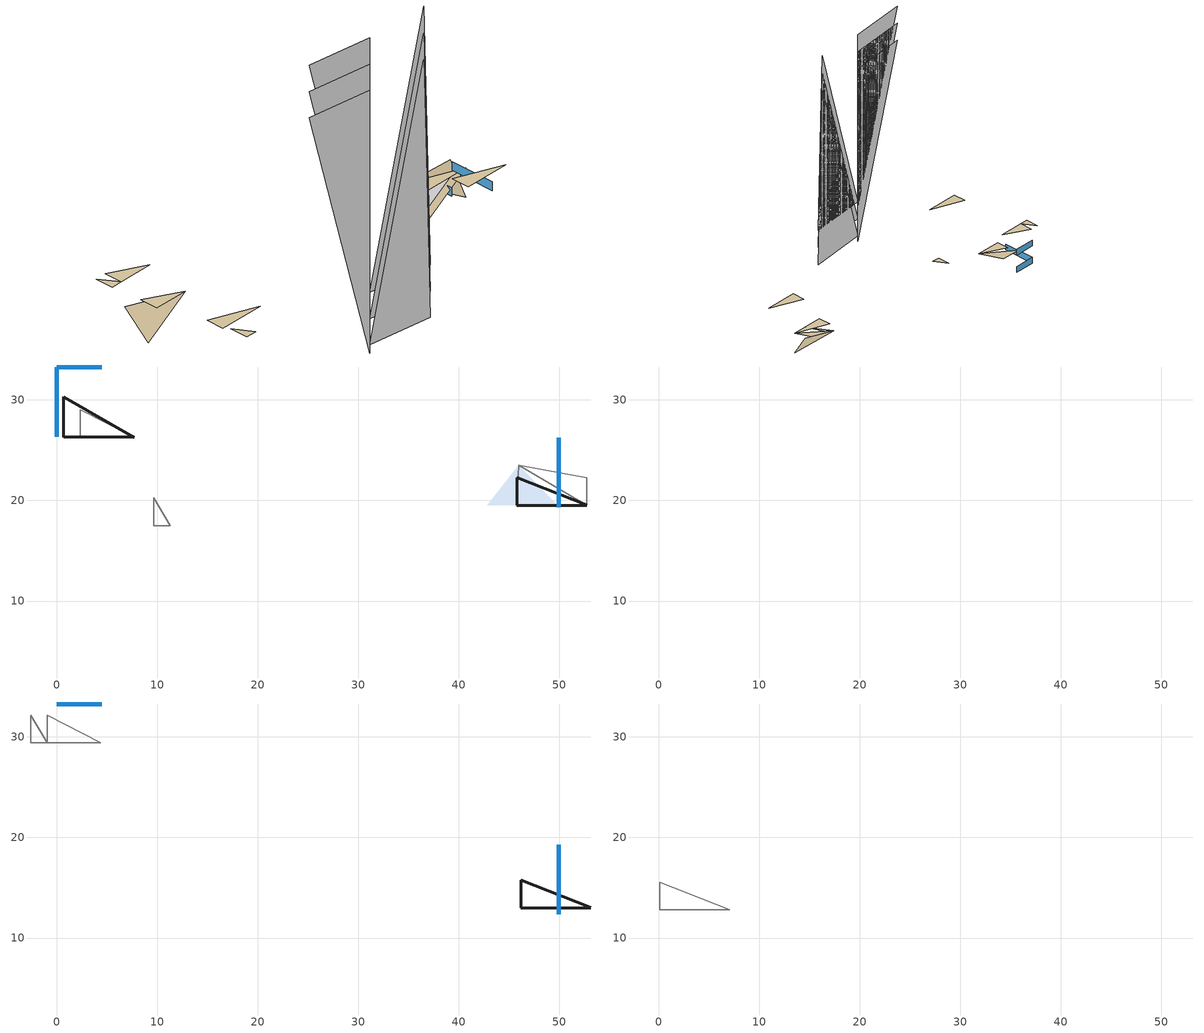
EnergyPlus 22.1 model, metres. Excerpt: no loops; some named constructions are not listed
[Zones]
EnclosedOffice_Mid_6 ZN
 wall outside (nonres_ext_wall): 0.71,30.29,6.96 7.69,26.29,7.76 0.71,26.29,3.25
 wall inside (int_wall): 2.35,29.04 2.35,26.29 7.69,26.29 z7.76
 window (Window_U_0.57_SHGC_0.39): 4.48,33.27 0.03,33.27 z4.98:6.31; 0,33.25 0,26.32 z4.98:6.29
EnclosedOffice_Mid_5 ZN
 wall inside (int_wall): 9.64,20.25 9.64,17.51 11.28,17.51 z3.79
EnclosedOffice_Mid_7 ZN
 wall outside (nonres_ext_wall): 45.74,22.24 45.74,19.5 52.72,19.5 z7.93
 wall inside (int_wall): 45.94,23.5,6.96 52.72,19.5,7.93 45.74,19.5,3.43; 45.94,23.5,6.96 52.72,22.24,7.93 52.72,19.5,3.43
 window (Window_U_0.57_SHGC_0.39): 49.91,19.32 49.91,26.25 z4.98:6.29
 ceiling to MidFloor_Plenum ZN (DropCeiling): 45.94,23.5,6.96 49.79,19.5,7.92 42.81,19.5,3.42
Corridor_Bot_1 ZN
 ceiling to FirstFloor_Plenum ZN (DropCeiling): 16.64,2.74,4.5 5.34,2.74,45.41 16.64,2.74,44.19
Corridor_Bot_2 ZN
 ceiling to FirstFloor_Plenum ZN (DropCeiling): 27.93,2.74,4.5 16.64,2.74,5.72 26.71,2.74,44.19
Corridor_Mid_1 ZN
 ceiling to MidFloor_Plenum ZN (DropCeiling): 16.64,2.74,8.47 5.34,2.74,49.37 16.64,2.74,48.15
Corridor_Mid_2 ZN
 ceiling to MidFloor_Plenum ZN (DropCeiling): 27.93,2.74,8.47 16.64,2.74,9.69 26.71,2.74,48.15
EnclosedOffice_Top_6 ZN
 wall inside (int_wall): -0.95,32.17 -0.95,29.43 4.39,29.43 z11.88; -2.59,32.17 -2.59,29.43 -0.95,29.43 z11.88
 window (Window_U_0.57_SHGC_0.39): 4.48,33.27 0.03,33.27 z8.95:10.27
EnclosedOffice_Top_8 ZN
 wall outside (nonres_ext_wall): 46.14,15.77 46.14,13.02 53.12,13.02 z11
 window (Window_U_0.57_SHGC_0.39): 49.91,12.35 49.91,19.27 z8.95:10.26
Corridor_Top_1 ZN
 ceiling to TopFloor_Plenum ZN (DropCeiling): 16.64,2.74,12.43 5.34,2.74,53.33 16.64,2.74,52.11
Corridor_Top_2 ZN
 ceiling to TopFloor_Plenum ZN (DropCeiling): 27.93,2.74,12.43 16.64,2.74,13.65 26.71,2.74,52.11
EnclosedOffice_Top_4 ZN
 wall inside (int_wall): 0.1,15.55 0.1,12.81 7.08,12.81 z11.7
[Schedule:Compact]
Exterior_Lgt_ALWAYS_ON; ELEV_LIGHT_FAN_SCH_24_7: Through: 12/31, For: AllDays, Until: 24:00, 1
BLDG_LIGHT_SCH: Through: 12/31, For: Weekdays, Until: 5:00, 0.05, Until: 7:00, 0.1, Until: 8:00, 0.3, Until: 17:00, 0.9, Until: 18:00, 0.5, Until: 20:00, 0.3, Until: 22:00, 0.2, Until: 23:00, 0.1, Until: 24:00, 0.05, For: SummerDesignDay, Until: 24:00, 1, For: Saturday, Until: 6:00, 0.05, Until: 8:00, 0.1, Until: 12:00, 0.3, Until: 17:00, 0.15, Until: 24:00, 0.05, For: WinterDesignDay, Until: 24:00, 0, For: Sunday Holidays AllOtherDays, Until: 24:00, 0.05
BLDG_ELEVATORS: Through: 12/31, For: SummerDesignDay, Until: 24:00, 0.69, For: WinterDesignDay, Until: 24:00, 0, For: Weekdays, Until: 07:00, 0, Until: 08:00, 0.35, Until: 09:00, 0.69, Until: 10:00, 0.43, Until: 11:00, 0.37, Until: 12:00, 0.43, Until: 13:00, 0.58, Until: 14:00, 0.48, Until: 15:00, 0.37, Until: 16:00, 0.37, Until: 17:00, 0.46, Until: 18:00, 0.62, Until: 19:00, 0.12, Until: 20:00, 0.04, Until: 21:00, 0.04, Until: 24:00, 0, For: Saturday, Until: 07:00, 0, Until: 08:00, 0.16, Until: 09:00, 0.14, Until: 10:00, 0.21, Until: 11:00, 0.18, Until: 12:00, 0.25, Until: 13:00, 0.21, Until: 14:00, 0.13, Until: 15:00, 0.08, Until: 16:00, 0.04, Until: 17:00, 0.05, Until: 18:00, 0.06, Until: 24:00, 0, For:Sunday Holidays AllOtherDays, Until: 24:00, 0
INFIL_SCH_PNNL: Through: 12/31, For: Weekdays SummerDesignDay, Until: 06:00, 1, Until: 22:00, 0.25, Until: 24:00, 1, For: Saturday WinterDesignDay, Until: 06:00, 1, Until: 18:00, 0.25, Until: 24:00, 1, For:Sunday Holidays AllOtherDays, Until: 24:00, 1
INFIL_Door_Opening_SCH: Through: 12/31, For: Weekdays, Until: 06:00, 0, Until: 07:00, 0.144, Until: 08:00, 1, Until: 12:00, 0.144, Until: 13:00, 1, Until: 17:00, 0.144, Until: 18:00, 1, Until: 19:00, 0.144, Until: 24:00, 0, For: Saturday Sunday Holidays AllOtherDays, Until: 24:00, 0
EnclosedOffice_Bot_4 ZN Occupancy Schedule: Through: 12/31, For: Monday, Until: 07:00, 0, Until: 07:20, 0, Until: 07:40, 0, Until: 08:00, 0.5, Until: 08:20, 1, Until: 08:40, 0.5, Until: 09:00, 0.5, Until: 09:20, 0.5, Until: 09:40, 1, Until: 10:00, 1, Until: 10:20, 1, Until: 10:40, 0.5, Until: 11:00, 0.5, Until: 11:20, 0.5, Until: 11:40, 1, Until: 12:00, 1, Until: 12:20, 1, Until: 12:40, 1, Until: 13:00, 0, Until: 13:20, 0, Until: 13:40, 0, Until: 14:00, 0.5, Until: 14:20, 1, Until: 14:40, 1, Until: 15:00, 1, Until: 15:20, 1, Until: 15:40, 0.5, Until: 16:00, 0.5, Until: 16:20, 0.5, Until: 16:40, 1, Until: 17:00, 1, Until: 17:20, 1, Until: 17:40, 1, Until: 18:00, 1, Until: 18:20, 1, Until: 18:40, 0.5, Until: 19:00, 0, Until: 19:20, 0, Until: 19:40, 0, Until: 20:00, 0, Until: 20:20, 0, Until: 20:40, 0, Until: 21:00, 0, Until: 24:00, 0, For: Tuesday, Until: 07:00, 0, Until: 07:20, 0, Until: 07:40, 0, Until: 08:00, 0, Until: 08:20, 0.5, Until: 08:40, 1, Until: 09:00, 0.5, Until: 09:20, 0.5, Until: 09:40, 1, Until: 10:00, 1, Until: 10:20, 1, Until: 10:40, 1, Until: 11:00, 1, Until: 11:20, 1, Until: 11:40, 1, Until: 12:00, 1, Until: 12:20, 1, Until: 12:40, 0.5, Until: 13:00, 0.5, Until: 13:20, 0.5, Until: 13:40, 0, Until: 14:00, 0.5, Until: 14:20, 0.5, Until: 14:40, 1, Until: 15:00, 1, Until: 15:20, 1, Until: 15:40, 1, Until: 16:00, 1, Until: 16:20, 1, Until: 16:40, 1, Until: 17:00, 1, Until: 17:20, 1, Until: 17:40, 0.5, Until: 18:00, 0.5, Until: 18:20, 1, Until: 18:40, 0.5, Until: 19:00, 0, Until: 19:20, 0, Until: 19:40, 0, Until: 20:00, 0, Until: 20:20, 0, Until: 20:40, 0, Until: 21:00, 0, Until: 24:00, 0, For: Wednesday, Until: 07:00, 0, Until: 07:20, 0, Until: 07:40, 0, Until: 08:00, 0.5, Until: 08:20, 0.5, Until: 08:40, 1, Until: 09:00, 1, Until: 09:20, 1, Until: 09:40, 1, Until: 10:00, 1, Until: 10:20, 1, Until: 10:40, 1, Until: 11:00, 0.5, Until: 11:20, 0.5, Until: 11:40, 0.5, Until: 12:00, 0.5, Until: 12:20, 1, Until: 12:40, 1, Until: 13:00, 0.5, Until: 13:20, 0.5, Until: 13:40, 0.5, Until: 14:00, 0.5, Until: 14:20, 1, Until: 14:40, 0.5, Until: 15:00, 0.5, Until: 15:20, 0.5, Until: 15:40, 0.5, Until: 16:00, 0.5, Until: 16:20, 1, Until: 16:40, 0.5, Until: 17:00, 0.5, Until: 17:20, 1, Until: 17:40, 0.5, Until: 18:00, 0.5, Until: 18:20, 0.5, Until: 18:40, 0.5, Until: 19:00, 0.5, Until: 19:20, 0.5, Until: 19:40, 0, Until: 20:00, 0, Until: 20:20, 0, Until: 20:40, 0, Until: 21:00, 0, Until: 24:00, 0, For: Thursday, Until: 07:00, 0, Until: 07:20, 0, Until: 07:40, 0, Until: 08:00, 0, Until: 08:20, 1, Until: 08:40, 1, Until: 09:00, 1, Until: 09:20, 1, Until: 09:40, 1, Until: 10:00, 1, Until: 10:20, 1, Until: 10:40, 1, Until: 11:00, 0.5, Until: 11:20, 0.5, Until: 11:40, 0.5, Until: 12:00, 0.5, Until: 12:20, 1, Until: 12:40, 0, Until: 13:00, 0, Until: 13:20, 0, Until: 13:40, 0, Until: 14:00, 0, Until: 14:20, 1, Until: 14:40, 1, Until: 15:00, 1, Until: 15:20, 1, Until: 15:40, 1, Until: 16:00, 1, Until: 16:20, 1, Until: 16:40, 1, Until: 17:00, 1, Until: 17:20, 1, Until: 17:40, 1, Until: 18:00, 0.5, Until: 18:20, 0, Until: 18:40, 0, Until: 19:00, 0, Until: 19:20, 0, Until: 19:40, 0, Until: 20:00, 0, Until: 20:20, 0, Until: 20:40, 0, Until: 21:00, 0, Until: 24:00, 0, For: Friday, Until: 07:00, 0, Until: 07:20, 0, Until: 07:40, 0, Until: 08:00, 0, Until: 08:20, 0, Until: 08:40, 0, Until: 09:00, 0.5, Until: 09:20, 0.5, Until: 09:40, 0.5, Until: 10:00, 0.5, Until: 10:20, 0.5, Until: 10:40, 0.5, Until: 11:00, 0.5, Until: 11:20, 0.5, Until: 11:40, 0, Until: 12:00, 0, Until: 12:20, 0, Until: 12:40, 0, Until: 13:00, 0, Until: 13:20, 0.5, Until: 13:40, 0.5, Until: 14:00, 0.5, Until: 14:20, 0.5, Until: 14:40, 0.5, Until: 15:00, 0, Until: 15:20, 0, Until: 15:40, 0.5, Until: 16:00, 0.5, Until: 16:20, 0.5, Until: 16:40, 0.5, Until: 17:00, 0.5, Until: 17:20, 0.5, Until: 17:40, 0.5, Until: 18:00, 0.5, Until: 18:20, 0, Until: 18:40, 0, Until: 19:00, 0, Until: 19:20, 0, Until: 19:40, 0, Until: 20:00, 0, Until: 20:20, 0, Until: 20:40, 0, Until: 21:00, 0, Until: 24:00, 0, For: Saturday, Until: 07:00, 0, Until: 07:20, 0, Until: 07:40, 0, Until: 08:00, 0, Until: 08:20, 0, Until: 08:40, 0, Until: 09:00, 0, Until: 09:20, 0, Until: 09:40, 0, Until: 10:00, 0, Until: 10:20, 0, Until: 10:40, 0, Until: 11:00, 0, Until: 11:20, 0, Until: 11:40, 0, Until: 12:00, 0, Until: 12:20, 0, Until: 12:40, 0, Until: 13:00, 0, Until: 13:20, 0, Until: 13:40, 0, Until: 14:00, 0, Until: 14:20, 0, Until: 14:40, 0, Until: 15:00, 0, Until: 15:20, 0, Until: 15:40, 0, Until: 16:00, 0, Until: 24:00, 0, For: Sunday WinterDesignDay Holiday CustomDay1 CustomDay2, Until: 24:00, 0, For: SummerDesignDay, Until: 06:00, 0, Until: 22:00, 1, Until: 24:00, 0.05
EnclosedOffice_Bot_5 ZN Occupancy Schedule: Through: 12/31, For: Monday, Until: 07:00, 0, Until: 07:20, 0, Until: 07:40, 0, Until: 08:00, 0, Until: 08:20, 0.5, Until: 08:40, 1, Until: 09:00, 0.5, Until: 09:20, 0.5, Until: 09:40, 1, Until: 10:00, 0.5, Until: 10:20, 0.5, Until: 10:40, 0.5, Until: 11:00, 0.5, Until: 11:20, 1, Until: 11:40, 0.5, Until: 12:00, 0.5, Until: 12:20, 1, Until: 12:40, 1, Until: 13:00, 0.5, Until: 13:20, 0, Until: 13:40, 0, Until: 14:00, 0, Until: 14:20, 0.5, Until: 14:40, 0.5, Until: 15:00, 0.5, Until: 15:20, 1, Until: 15:40, 1, Until: 16:00, 1, Until: 16:20, 1, Until: 16:40, 1, Until: 17:00, 1, Until: 17:20, 1, Until: 17:40, 0.5, Until: 18:00, 0.5, Until: 18:20, 0.5, Until: 18:40, 0, Until: 19:00, 0, Until: 19:20, 0, Until: 19:40, 0, Until: 20:00, 0, Until: 20:20, 0, Until: 20:40, 0, Until: 21:00, 0, Until: 24:00, 0, For: Tuesday, Until: 07:00, 0, Until: 07:20, 0, Until: 07:40, 0, Until: 08:00, 0, Until: 08:20, 1, Until: 08:40, 1, Until: 09:00, 1, Until: 09:20, 1, Until: 09:40, 1, Until: 10:00, 0, Until: 10:20, 0, Until: 10:40, 0, Until: 11:00, 0, Until: 11:20, 1, Until: 11:40, 1, Until: 12:00, 0.5, Until: 12:20, 0.5, Until: 12:40, 0, Until: 13:00, 0, Until: 13:20, 0.5, Until: 13:40, 0, Until: 14:00, 0.5, Until: 14:20, 0.5, Until: 14:40, 1, Until: 15:00, 0.5, Until: 15:20, 0.5, Until: 15:40, 0, Until: 16:00, 0, Until: 16:20, 1, Until: 16:40, 1, Until: 17:00, 1, Until: 17:20, 0.5, Until: 17:40, 0.5, Until: 18:00, 0.5, Until: 18:20, 0, Until: 18:40, 0, Until: 19:00, 0, Until: 19:20, 0, Until: 19:40, 0, Until: 20:00, 0, Until: 20:20, 0, Until: 20:40, 0, Until: 21:00, 0, Until: 24:00, 0, For: Wednesday, Until: 07:00, 0, Until: 07:20, 0, Until: 07:40, 0, Until: 08:00, 0.5, Until: 08:20, 1, Until: 08:40, 0.5, Until: 09:00, 0.5, Until: 09:20, 1, Until: 09:40, 1, Until: 10:00, 1, Until: 10:20, 1, Until: 10:40, 1, Until: 11:00, 1, Until: 11:20, 1, Until: 11:40, 1, Until: 12:00, 1, Until: 12:20, 1, Until: 12:40, 0.5, Until: 13:00, 0.5, Until: 13:20, 0.5, Until: 13:40, 0.5, Until: 14:00, 0.5, Until: 14:20, 0.5, Until: 14:40, 1, Until: 15:00, 1, Until: 15:20, 1, Until: 15:40, 1, Until: 16:00, 1, Until: 16:20, 1, Until: 16:40, 1, Until: 17:00, 1, Until: 17:20, 1, Until: 17:40, 0.5, Until: 18:00, 0.5, Until: 18:20, 0.5, Until: 18:40, 1, Until: 19:00, 0.5, Until: 19:20, 0, Until: 19:40, 0, Until: 20:00, 0, Until: 20:20, 0, Until: 20:40, 0, Until: 21:00, 0, Until: 24:00, 0, For: Thursday, Until: 07:00, 0, Until: 07:20, 0, Until: 07:40, 0, Until: 08:00, 0, Until: 08:20, 0, Until: 08:40, 0, Until: 09:00, 0, Until: 09:20, 1, Until: 09:40, 1, Until: 10:00, 1, Until: 10:20, 1, Until: 10:40, 1, Until: 11:00, 1, Until: 11:20, 1, Until: 11:40, 1, Until: 12:00, 1, Until: 12:20, 1, Until: 12:40, 0.5, Until: 13:00, 0.5, Until: 13:20, 0, Until: 13:40, 0.5, Until: 14:00, 0.5, Until: 14:20, 1, Until: 14:40, 1, Until: 15:00, 1, Until: 15:20, 1, Until: 15:40, 0, Until: 16:00, 0, Until: 16:20, 0.5, Until: 16:40, 0.5, Until: 17:00, 0.5, Until: 17:20, 1, Until: 17:40, 1, Until: 18:00, 0.5, Until: 18:20, 0.5, Until: 18:40, 0, Until: 19:00, 0, Until: 19:20, 0, Until: 19:40, 0, Until: 20:00, 0, Until: 20:20, 0, Until: 20:40, 0, Until: 21:00, 0, Until: 24:00, 0, For: Friday, Until: 07:00, 0, Until: 07:20, 0, Until: 07:40, 0, Until: 08:00, 0, Until: 08:20, 0, Until: 08:40, 0, Until: 09:00, 0.5, Until: 09:20, 0.5, Until: 09:40, 0.5, Until: 10:00, 0.5, Until: 10:20, 0.5, Until: 10:40, 0.5, Until: 11:00, 0.5, Until: 11:20, 0.5, Until: 11:40, 0, Until: 12:00, 0, Until: 12:20, 0, Until: 12:40, 0, Until: 13:00, 0, Until: 13:20, 0, Until: 13:40, 0.5, Until: 14:00, 0.5, Until: 14:20, 0.5, Until: 14:40, 0, Until: 15:00, 0, Until: 15:20, 0, Until: 15:40, 0.5, Until: 16:00, 0.5, Until: 16:20, 0.5, Until: 16:40, 0.5, Until: 17:00, 0.5, Until: 17:20, 0.5, Until: 17:40, 0.5, Until: 18:00, 0, Until: 18:20, 0, Until: 18:40, 0.5, Until: 19:00, 0, Until: 19:20, 0, Until: 19:40, 0, Until: 20:00, 0, Until: 20:20, 0, Until: 20:40, 0, Until: 21:00, 0, Until: 24:00, 0, For: Saturday, Until: 07:00, 0, Until: 07:20, 0, Until: 07:40, 0, Until: 08:00, 0, Until: 08:20, 0.5, Until: 08:40, 0.5, Until: 09:00, 0.5, Until: 09:20, 0.5, Until: 09:40, 0.5, Until: 10:00, 0.5, Until: 10:20, 0.5, Until: 10:40, 0.5, Until: 11:00, 0.5, Until: 11:20, 0.5, Until: 11:40, 0.5, Until: 12:00, 0, Until: 12:20, 0, Until: 12:40, 0, Until: 13:00, 0, Until: 13:20, 0, Until: 13:40, 0.5, Until: 14:00, 0.5, Until: 14:20, 0, Until: 14:40, 0, Until: 15:00, 0, Until: 15:20, 0, Until: 15:40, 0, Until: 16:00, 0, Until: 24:00, 0, For: Sunday WinterDesignDay Holiday CustomDay1 CustomDay2, Until: 24:00, 0, For: SummerDesignDay, Until: 06:00, 0, Until: 22:00, 1, Until: 24:00, 0.05
EnclosedOffice_Bot_6 ZN Occupancy Schedule: Through: 12/31, For: Monday, Until: 07:00, 0, Until: 07:20, 0, Until: 07:40, 0, Until: 08:00, 0.5, Until: 08:20, 1, Until: 08:40, 1, Until: 09:00, 0.5, Until: 09:20, 0.5, Until: 09:40, 1, Until: 10:00, 0.5, Until: 10:20, 0.5, Until: 10:40, 0.5, Until: 11:00, 0.5, Until: 11:20, 1, Until: 11:40, 1, Until: 12:00, 1, Until: 12:20, 1, Until: 12:40, 0.5, Until: 13:00, 0.5, Until: 13:20, 0, Until: 13:40, 0, Until: 14:00, 0, Until: 14:20, 0.5, Until: 14:40, 1, Until: 15:00, 1, Until: 15:20, 1, Until: 15:40, 1, Until: 16:00, 0.5, Until: 16:20, 0.5, Until: 16:40, 0.5, Until: 17:00, 0.5, Until: 17:20, 0.5, Until: 17:40, 0.5, Until: 18:00, 0.5, Until: 18:20, 1, Until: 18:40, 0.5, Until: 19:00, 0.5, Until: 19:20, 0, Until: 19:40, 0, Until: 20:00, 0, Until: 20:20, 0, Until: 20:40, 0, Until: 21:00, 0, Until: 24:00, 0, For: Tuesday, Until: 07:00, 0, Until: 07:20, 0, Until: 07:40, 0, Until: 08:00, 0, Until: 08:20, 0.5, Until: 08:40, 1, Until: 09:00, 1, Until: 09:20, 1, Until: 09:40, 1, Until: 10:00, 1, Until: 10:20, 1, Until: 10:40, 1, Until: 11:00, 1, Until: 11:20, 1, Until: 11:40, 1, Until: 12:00, 1, Until: 12:20, 0.5, Until: 12:40, 0.5, Until: 13:00, 0.5, Until: 13:20, 0, Until: 13:40, 0, Until: 14:00, 0, Until: 14:20, 1, Until: 14:40, 1, Until: 15:00, 1, Until: 15:20, 1, Until: 15:40, 1, Until: 16:00, 1, Until: 16:20, 1, Until: 16:40, 1, Until: 17:00, 1, Until: 17:20, 1, Until: 17:40, 0.5, Until: 18:00, 0.5, Until: 18:20, 0.5, Until: 18:40, 0, Until: 19:00, 0, Until: 19:20, 0, Until: 19:40, 0, Until: 20:00, 0, Until: 20:20, 0, Until: 20:40, 0, Until: 21:00, 0, Until: 24:00, 0, For: Wednesday, Until: 07:00, 0, Until: 07:20, 0, Until: 07:40, 0, Until: 08:00, 0.5, Until: 08:20, 1, Until: 08:40, 0.5, Until: 09:00, 0.5, Until: 09:20, 1, Until: 09:40, 1, Until: 10:00, 1, Until: 10:20, 1, Until: 10:40, 1, Until: 11:00, 1, Until: 11:20, 1, Until: 11:40, 1, Until: 12:00, 1, Until: 12:20, 1, Until: 12:40, 1, Until: 13:00, 1, Until: 13:20, 0, Until: 13:40, 0, Until: 14:00, 0.5, Until: 14:20, 1, Until: 14:40, 1, Until: 15:00, 1, Until: 15:20, 1, Until: 15:40, 1, Until: 16:00, 1, Until: 16:20, 1, Until: 16:40, 1, Until: 17:00, 1, Until: 17:20, 1, Until: 17:40, 0, Until: 18:00, 0, Until: 18:20, 0, Until: 18:40, 0, Until: 19:00, 0, Until: 19:20, 0, Until: 19:40, 0, Until: 20:00, 0, Until: 20:20, 0, Until: 20:40, 0, Until: 21:00, 0, Until: 24:00, 0, For: Thursday, Until: 07:00, 0, Until: 07:20, 0, Until: 07:40, 0, Until: 08:00, 0, Until: 08:20, 0, Until: 08:40, 0.5, Until: 09:00, 0.5, Until: 09:20, 1, Until: 09:40, 1, Until: 10:00, 1, Until: 10:20, 1, Until: 10:40, 1, Until: 11:00, 0.5, Until: 11:20, 0.5, Until: 11:40, 0, Until: 12:00, 0, Until: 12:20, 0.5, Until: 12:40, 0.5, Until: 13:00, 0, Until: 13:20, 0, Until: 13:40, 0, Until: 14:00, 0, Until: 14:20, 0, Until: 14:40, 1, Until: 15:00, 1, Until: 15:20, 1, Until: 15:40, 1, Until: 16:00, 1, Until: 16:20, 1, Until: 16:40, 1, Until: 17:00, 1, Until: 17:20, 1, Until: 17:40, 1, Until: 18:00, 1, Until: 18:20, 1, Until: 18:40, 0.5, Until: 19:00, 0, Until: 19:20, 0, Until: 19:40, 0.5, Until: 20:00, 0, Until: 20:20, 0, Until: 20:40, 0, Until: 21:00, 0, Until: 24:00, 0, For: Friday, Until: 07:00, 0, Until: 07:20, 0, Until: 07:40, 0, Until: 08:00, 0, Until: 08:20, 0.5, Until: 08:40, 0.5, Until: 09:00, 0.5, Until: 09:20, 0.5, Until: 09:40, 0.5, Until: 10:00, 0.5, Until: 10:20, 0.5, Until: 10:40, 0, Until: 11:00, 0, Until: 11:20, 0.5, Until: 11:40, 0, Until: 12:00, 0, Until: 12:20, 0.5, Until: 12:40, 0.5, Until: 13:00, 0.5, Until: 13:20, 0.5, Until: 13:40, 0, Until: 14:00, 0, Until: 14:20, 0, Until: 14:40, 0.5, Until: 15:00, 0, Until: 15:20, 0, Until: 15:40, 0.5, Until: 16:00, 0.5, Until: 16:20, 0.5, Until: 16:40, 0.5, Until: 17:00, 0.5, Until: 17:20, 0.5, Until: 17:40, 0.5, Until: 18:00, 0.5, Until: 18:20, 0.5, Until: 18:40, 0.5, Until: 19:00, 0, Until: 19:20, 0, Until: 19:40, 0, Until: 20:00, 0, Until: 20:20, 0, Until: 20:40, 0, Until: 21:00, 0, Until: 24:00, 0, For: Saturday, Until: 07:00, 0, Until: 07:20, 0, Until: 07:40, 0, Until: 08:00, 0, Until: 08:20, 0, Until: 08:40, 0, Until: 09:00, 0, Until: 09:20, 0, Until: 09:40, 0, Until: 10:00, 0, Until: 10:20, 0, Until: 10:40, 0, Until: 11:00, 0, Until: 11:20, 0, Until: 11:40, 0, Until: 12:00, 0, Until: 12:20, 0, Until: 12:40, 0, Until: 13:00, 0, Until: 13:20, 0, Until: 13:40, 0, Until: 14:00, 0, Until: 14:20, 0, Until: 14:40, 0, Until: 15:00, 0, Until: 15:20, 0, Until: 15:40, 0, Until: 16:00, 0, Until: 24:00, 0, For: Sunday WinterDesignDay Holiday CustomDay1 CustomDay2, Until: 24:00, 0, For: SummerDesignDay, Until: 06:00, 0, Until: 22:00, 1, Until: 24:00, 0.05
EnclosedOffice_Bot_7 ZN Occupancy Schedule: Through: 12/31, For: Monday, Until: 07:00, 0, Until: 07:20, 0, Until: 07:40, 0, Until: 08:00, 0.5, Until: 08:20, 0.5, Until: 08:40, 1, Until: 09:00, 1, Until: 09:20, 1, Until: 09:40, 1, Until: 10:00, 0.5, Until: 10:20, 0.5, Until: 10:40, 0.5, Until: 11:00, 0.5, Until: 11:20, 1, Until: 11:40, 1, Until: 12:00, 1, Until: 12:20, 1, Until: 12:40, 0.5, Until: 13:00, 0, Until: 13:20, 0, Until: 13:40, 0, Until: 14:00, 0, Until: 14:20, 0, Until: 14:40, 1, Until: 15:00, 1, Until: 15:20, 1, Until: 15:40, 1, Until: 16:00, 1, Until: 16:20, 1, Until: 16:40, 1, Until: 17:00, 1, Until: 17:20, 1, Until: 17:40, 0.5, Until: 18:00, 0, Until: 18:20, 0.5, Until: 18:40, 0.5, Until: 19:00, 0, Until: 19:20, 0, Until: 19:40, 0, Until: 20:00, 0, Until: 20:20, 0, Until: 20:40, 0, Until: 21:00, 0, Until: 24:00, 0, For: Tuesday, Until: 07:00, 0, Until: 07:20, 0, Until: 07:40, 0, Until: 08:00, 0.5, Until: 08:20, 1, Until: 08:40, 1, Until: 09:00, 1, Until: 09:20, 1, Until: 09:40, 1, Until: 10:00, 1, Until: 10:20, 1, Until: 10:40, 0.5, Until: 11:00, 0.5, Until: 11:20, 0.5, Until: 11:40, 1, Until: 12:00, 1, Until: 12:20, 1, Until: 12:40, 0.5, Until: 13:00, 0, Until: 13:20, 0, Until: 13:40, 0.5, Until: 14:00, 0, Until: 14:20, 0, Until: 14:40, 0, Until: 15:00, 0.5, Until: 15:20, 1, Until: 15:40, 1, Until: 16:00, 0.5, Until: 16:20, 0.5, Until: 16:40, 0.5, Until: 17:00, 0.5, Until: 17:20, 1, Until: 17:40, 1, Until: 18:00, 0.5, Until: 18:20, 0.5, Until: 18:40, 0, Until: 19:00, 0, Until: 19:20, 0, Until: 19:40, 0, Until: 20:00, 0, Until: 20:20, 0, Until: 20:40, 0, Until: 21:00, 0, Until: 24:00, 0, For: Wednesday, Until: 07:00, 0, Until: 07:20, 0, Until: 07:40, 0, Until: 08:00, 0, Until: 08:20, 1, Until: 08:40, 0.5, Until: 09:00, 0.5, Until: 09:20, 0.5, Until: 09:40, 0.5, Until: 10:00, 0.5, Until: 10:20, 0.5, Until: 10:40, 1, Until: 11:00, 1, Until: 11:20, 1, Until: 11:40, 1, Until: 12:00, 1, Until: 12:20, 1, Until: 12:40, 1, Until: 13:00, 0, Until: 13:20, 0, Until: 13:40, 0, Until: 14:00, 0.5, Until: 14:20, 0.5, Until: 14:40, 0.5, Until: 15:00, 1, Until: 15:20, 1, Until: 15:40, 0.5, Until: 16:00, 0.5, Until: 16:20, 0.5, Until: 16:40, 0.5, Until: 17:00, 0.5, Until: 17:20, 1, Until: 17:40, 1, Until: 18:00, 1, Until: 18:20, 1, Until: 18:40, 0.5, Until: 19:00, 0, Until: 19:20, 0, Until: 19:40, 0, Until: 20:00, 0, Until: 20:20, 0, Until: 20:40, 0, Until: 21:00, 0, Until: 24:00, 0, For: Thursday, Until: 07:00, 0, Until: 07:20, 0, Until: 07:40, 0, Until: 08:00, 0, Until: 08:20, 0, Until: 08:40, 0.5, Until: 09:00, 0.5, Until: 09:20, 1, Until: 09:40, 1, Until: 10:00, 1, Until: 10:20, 1, Until: 10:40, 1, Until: 11:00, 1, Until: 11:20, 1, Until: 11:40, 1, Until: 12:00, 1, Until: 12:20, 1, Until: 12:40, 1, Until: 13:00, 1, Until: 13:20, 0.5, Until: 13:40, 0, Until: 14:00, 0, Until: 14:20, 0.5, Until: 14:40, 1, Until: 15:00, 1, Until: 15:20, 1, Until: 15:40, 1, Until: 16:00, 0.5, Until: 16:20, 0.5, Until: 16:40, 1, Until: 17:00, 1, Until: 17:20, 1, Until: 17:40, 1, Until: 18:00, 1, Until: 18:20, 0.5, Until: 18:40, 0, Until: 19:00, 0, Until: 19:20, 0, Until: 19:40, 0, Until: 20:00, 0, Until: 20:20, 0, Until: 20:40, 0, Until: 21:00, 0, Until: 24:00, 0, For: Friday, Until: 07:00, 0, Until: 07:20, 0, Until: 07:40, 0.5, Until: 08:00, 0, Until: 08:20, 0, Until: 08:40, 0, Until: 09:00, 0, Until: 09:20, 0, Until: 09:40, 0.5, Until: 10:00, 0.5, Until: 10:20, 0.5, Until: 10:40, 0.5, Until: 11:00, 0.5, Until: 11:20, 0.5, Until: 11:40, 0.5, Until: 12:00, 0.5, Until: 12:20, 0.5, Until: 12:40, 0.5, Until: 13:00, 0, Until: 13:20, 0, Until: 13:40, 0, Until: 14:00, 0.5, Until: 14:20, 0.5, Until: 14:40, 0, Until: 15:00, 0, Until: 15:20, 0, Until: 15:40, 0.5, Until: 16:00, 0.5, Until: 16:20, 0.5, Until: 16:40, 0.5, Until: 17:00, 0.5, Until: 17:20, 0.5, Until: 17:40, 0.5, Until: 18:00, 0, Until: 18:20, 0, Until: 18:40, 0, Until: 19:00, 0, Until: 19:20, 0, Until: 19:40, 0, Until: 20:00, 0, Until: 20:20, 0, Until: 20:40, 0, Until: 21:00, 0, Until: 24:00, 0, For: Saturday, Until: 07:00, 0, Until: 07:20, 0, Until: 07:40, 0, Until: 08:00, 0, Until: 08:20, 0.5, Until: 08:40, 0.5, Until: 09:00, 0.5, Until: 09:20, 0.5, Until: 09:40, 0.5, Until: 10:00, 0.5, Until: 10:20, 0.5, Until: 10:40, 0.5, Until: 11:00, 0.5, Until: 11:20, 0.5, Until: 11:40, 0, Until: 12:00, 0, Until: 12:20, 0, Until: 12:40, 0, Until: 13:00, 0, Until: 13:20, 0, Until: 13:40, 0.5, Until: 14:00, 0.5, Until: 14:20, 0.5, Until: 14:40, 0, Until: 15:00, 0, Until: 15:20, 0, Until: 15:40, 0, Until: 16:00, 0, Until: 24:00, 0, For: Sunday WinterDesignDay Holiday CustomDay1 CustomDay2, Until: 24:00, 0, For: SummerDesignDay, Until: 06:00, 0, Until: 22:00, 1, Until: 24:00, 0.05
EnclosedOffice_Bot_8 ZN Occupancy Schedule: Through: 12/31, For: Monday, Until: 07:00, 0, Until: 07:20, 0, Until: 07:40, 0, Until: 08:00, 0, Until: 08:20, 0.5, Until: 08:40, 1, Until: 09:00, 1, Until: 09:20, 1, Until: 09:40, 1, Until: 10:00, 1, Until: 10:20, 1, Until: 10:40, 1, Until: 11:00, 1, Until: 11:20, 1, Until: 11:40, 1, Until: 12:00, 1, Until: 12:20, 1, Until: 12:40, 0.5, Until: 13:00, 0, Until: 13:20, 0, Until: 13:40, 0, Until: 14:00, 0, Until: 14:20, 0, Until: 14:40, 0.5, Until: 15:00, 0.5, Until: 15:20, 1, Until: 15:40, 0, Until: 16:00, 0, Until: 16:20, 0.5, Until: 16:40, 1, Until: 17:00, 1, Until: 17:20, 1, Until: 17:40, 0.5, Until: 18:00, 0.5, Until: 18:20, 0.5, Until: 18:40, 0.5, Until: 19:00, 0, Until: 19:20, 0, Until: 19:40, 0, Until: 20:00, 0, Until: 20:20, 0, Until: 20:40, 0, Until: 21:00, 0, Until: 24:00, 0, For: Tuesday, Until: 07:00, 0, Until: 07:20, 0, Until: 07:40, 0, Until: 08:00, 0.5, Until: 08:20, 1, Until: 08:40, 1, Until: 09:00, 1, Until: 09:20, 1, Until: 09:40, 1, Until: 10:00, 1, Until: 10:20, 1, Until: 10:40, 1, Until: 11:00, 1, Until: 11:20, 1, Until: 11:40, 1, Until: 12:00, 0.5, Until: 12:20, 0.5, Until: 12:40, 0.5, Until: 13:00, 0.5, Until: 13:20, 0, Until: 13:40, 0, Until: 14:00, 0.5, Until: 14:20, 0.5, Until: 14:40, 0, Until: 15:00, 0, Until: 15:20, 0.5, Until: 15:40, 1, Until: 16:00, 0.5, Until: 16:20, 0.5, Until: 16:40, 1, Until: 17:00, 0.5, Until: 17:20, 0.5, Until: 17:40, 0.5, Until: 18:00, 0.5, Until: 18:20, 0.5, Until: 18:40, 0, Until: 19:00, 0, Until: 19:20, 0, Until: 19:40, 0, Until: 20:00, 0, Until: 20:20, 0, Until: 20:40, 0, Until: 21:00, 0, Until: 24:00, 0, For: Wednesday, Until: 07:00, 0, Until: 07:20, 0, Until: 07:40, 0, Until: 08:00, 0, Until: 08:20, 0, Until: 08:40, 1, Until: 09:00, 1, Until: 09:20, 1, Until: 09:40, 1, Until: 10:00, 1, Until: 10:20, 1, Until: 10:40, 1, Until: 11:00, 0.5, Until: 11:20, 0.5, Until: 11:40, 0.5, Until: 12:00, 0.5, Until: 12:20, 1, Until: 12:40, 0.5, Until: 13:00, 0.5, Until: 13:20, 0, Until: 13:40, 0.5, Until: 14:00, 0, Until: 14:20, 0.5, Until: 14:40, 0.5, Until: 15:00, 0.5, Until: 15:20, 1, Until: 15:40, 1, Until: 16:00, 0.5, Until: 16:20, 0.5, Until: 16:40, 0.5, Until: 17:00, 0.5, Until: 17:20, 1, Until: 17:40, 0.5, Until: 18:00, 0, Until: 18:20, 0, Until: 18:40, 0.5, Until: 19:00, 0, Until: 19:20, 0, Until: 19:40, 0, Until: 20:00, 0, Until: 20:20, 0, Until: 20:40, 0, Until: 21:00, 0, Until: 24:00, 0, For: Thursday, Until: 07:00, 0, Until: 07:20, 0, Until: 07:40, 0, Until: 08:00, 0, Until: 08:20, 0.5, Until: 08:40, 0.5, Until: 09:00, 0.5, Until: 09:20, 1, Until: 09:40, 1, Until: 10:00, 1, Until: 10:20, 1, Until: 10:40, 0.5, Until: 11:00, 0.5, Until: 11:20, 1, Until: 11:40, 1, Until: 12:00, 0.5, Until: 12:20, 0.5, Until: 12:40, 1, Until: 13:00, 1, Until: 13:20, 0.5, Until: 13:40, 0, Until: 14:00, 0, Until: 14:20, 1, Until: 14:40, 1, Until: 15:00, 1, Until: 15:20, 1, Until: 15:40, 0.5, Until: 16:00, 0.5, Until: 16:20, 1, Until: 16:40, 1, Until: 17:00, 1, Until: 17:20, 1, Until: 17:40, 1, Until: 18:00, 0, Until: 18:20, 0, Until: 18:40, 0, Until: 19:00, 0, Until: 19:20, 0, Until: 19:40, 0, Until: 20:00, 0, Until: 20:20, 0, Until: 20:40, 0, Until: 21:00, 0, Until: 24:00, 0, For: Friday, Until: 07:00, 0, Until: 07:20, 0, Until: 07:40, 0, Until: 08:00, 0.5, Until: 08:20, 0.5, Until: 08:40, 0.5, Until: 09:00, 0.5, Until: 09:20, 0.5, Until: 09:40, 0, Until: 10:00, 0, Until: 10:20, 0, Until: 10:40, 0.5, Until: 11:00, 0.5, Until: 11:20, 0.5, Until: 11:40, 0.5, Until: 12:00, 0.5, Until: 12:20, 0.5, Until: 12:40, 0.5, Until: 13:00, 0, Until: 13:20, 0, Until: 13:40, 0, Until: 14:00, 0, Until: 14:20, 0, Until: 14:40, 0, Until: 15:00, 0, Until: 15:20, 0.5, Until: 15:40, 0.5, Until: 16:00, 0.5, Until: 16:20, 0.5, Until: 16:40, 0.5, Until: 17:00, 0.5, Until: 17:20, 0.5, Until: 17:40, 0.5, Until: 18:00, 0, Until: 18:20, 0, Until: 18:40, 0, Until: 19:00, 0, Until: 19:20, 0, Until: 19:40, 0, Until: 20:00, 0, Until: 20:20, 0, Until: 20:40, 0, Until: 21:00, 0, Until: 24:00, 0, For: Saturday, Until: 07:00, 0, Until: 07:20, 0, Until: 07:40, 0, Until: 08:00, 0, Until: 08:20, 0, Until: 08:40, 0, Until: 09:00, 0, Until: 09:20, 0, Until: 09:40, 0, Until: 10:00, 0, Until: 10:20, 0, Until: 10:40, 0, Until: 11:00, 0, Until: 11:20, 0, Until: 11:40, 0, Until: 12:00, 0, Until: 12:20, 0, Until: 12:40, 0, Until: 13:00, 0, Until: 13:20, 0, Until: 13:40, 0, Until: 14:00, 0, Until: 14:20, 0, Until: 14:40, 0, Until: 15:00, 0, Until: 15:20, 0, Until: 15:40, 0, Until: 16:00, 0, Until: 24:00, 0, For: Sunday WinterDesignDay Holiday CustomDay1 CustomDay2, Until: 24:00, 0, For: SummerDesignDay, Until: 06:00, 0, Until: 22:00, 1, Until: 24:00, 0.05
EnclosedOffice_Bot_9 ZN Occupancy Schedule: Through: 12/31, For: Monday, Until: 07:00, 0, Until: 07:20, 0, Until: 07:40, 0, Until: 08:00, 0, Until: 08:20, 1, Until: 08:40, 1, Until: 09:00, 1, Until: 09:20, 1, Until: 09:40, 0.5, Until: 10:00, 0.5, Until: 10:20, 1, Until: 10:40, 1, Until: 11:00, 1, Until: 11:20, 1, Until: 11:40, 1, Until: 12:00, 1, Until: 12:20, 1, Until: 12:40, 0, Until: 13:00, 0, Until: 13:20, 0, Until: 13:40, 0, Until: 14:00, 0, Until: 14:20, 1, Until: 14:40, 1, Until: 15:00, 1, Until: 15:20, 1, Until: 15:40, 1, Until: 16:00, 1, Until: 16:20, 1, Until: 16:40, 1, Until: 17:00, 1, Until: 17:20, 1, Until: 17:40, 1, Until: 18:00, 1, Until: 18:20, 0.5, Until: 18:40, 0.5, Until: 19:00, 0, Until: 19:20, 0, Until: 19:40, 0, Until: 20:00, 0, Until: 20:20, 0, Until: 20:40, 0, Until: 21:00, 0, Until: 24:00, 0, For: Tuesday, Until: 07:00, 0, Until: 07:20, 0, Until: 07:40, 0, Until: 08:00, 0, Until: 08:20, 0.5, Until: 08:40, 1, Until: 09:00, 1, Until: 09:20, 1, Until: 09:40, 1, Until: 10:00, 0.5, Until: 10:20, 0.5, Until: 10:40, 0.5, Until: 11:00, 0.5, Until: 11:20, 0.5, Until: 11:40, 1, Until: 12:00, 1, Until: 12:20, 0.5, Until: 12:40, 0.5, Until: 13:00, 0, Until: 13:20, 0.5, Until: 13:40, 0, Until: 14:00, 0, Until: 14:20, 0.5, Until: 14:40, 1, Until: 15:00, 1, Until: 15:20, 1, Until: 15:40, 1, Until: 16:00, 1, Until: 16:20, 1, Until: 16:40, 1, Until: 17:00, 1, Until: 17:20, 0.5, Until: 17:40, 0.5, Until: 18:00, 0.5, Until: 18:20, 0.5, Until: 18:40, 0, Until: 19:00, 0, Until: 19:20, 0, Until: 19:40, 0, Until: 20:00, 0, Until: 20:20, 0, Until: 20:40, 0, Until: 21:00, 0, Until: 24:00, 0, For: Wednesday, Until: 07:00, 0, Until: 07:20, 0, Until: 07:40, 0, Until: 08:00, 0, Until: 08:20, 0, Until: 08:40, 0, Until: 09:00, 0, Until: 09:20, 1, Until: 09:40, 1, Until: 10:00, 1, Until: 10:20, 1, Until: 10:40, 1, Until: 11:00, 0.5, Until: 11:20, 0.5, Until: 11:40, 1, Until: 12:00, 0.5, Until: 12:20, 0.5, Until: 12:40, 0.5, Until: 13:00, 0, Until: 13:20, 0, Until: 13:40, 0.5, Until: 14:00, 1, Until: 14:20, 1, Until: 14:40, 1, Until: 15:00, 1, Until: 15:20, 1, Until: 15:40, 1, Until: 16:00, 0.5, Until: 16:20, 0.5, Until: 16:40, 0.5, Until: 17:00, 0.5, Until: 17:20, 0.5, Until: 17:40, 0.5, Until: 18:00, 0, Until: 18:20, 0, Until: 18:40, 0, Until: 19:00, 0, Until: 19:20, 0, Until: 19:40, 0, Until: 20:00, 0, Until: 20:20, 0, Until: 20:40, 0, Until: 21:00, 0, Until: 24:00, 0, For: Thursday, Until: 07:00, 0, Until: 07:20, 0, Until: 07:40, 0, Until: 08:00, 0, Until: 08:20, 0, Until: 08:40, 0.5, Until: 09:00, 0.5, Until: 09:20, 0.5, Until: 09:40, 1, Until: 10:00, 1, Until: 10:20, 1, Until: 10:40, 1, Until: 11:00, 1, Until: 11:20, 1, Until: 11:40, 0.5, Until: 12:00, 0.5, Until: 12:20, 0.5, Until: 12:40, 1, Until: 13:00, 0.5, Until: 13:20, 0.5, Until: 13:40, 0.5, Until: 14:00, 0, Until: 14:20, 0, Until: 14:40, 0, Until: 15:00, 1, Until: 15:20, 1, Until: 15:40, 1, Until: 16:00, 1, Until: 16:20, 1, Until: 16:40, 1, Until: 17:00, 0.5, Until: 17:20, 0.5, Until: 17:40, 0.5, Until: 18:00, 0.5, Until: 18:20, 0.5, Until: 18:40, 0, Until: 19:00, 0, Until: 19:20, 0, Until: 19:40, 0, Until: 20:00, 0, Until: 20:20, 0, Until: 20:40, 0, Until: 21:00, 0, Until: 24:00, 0, For: Friday, Until: 07:00, 0, Until: 07:20, 0, Until: 07:40, 0, Until: 08:00, 0, Until: 08:20, 0.5, Until: 08:40, 0.5, Until: 09:00, 0.5, Until: 09:20, 0.5, Until: 09:40, 0.5, Until: 10:00, 0.5, Until: 10:20, 0.5, Until: 10:40, 0.5, Until: 11:00, 0.5, Until: 11:20, 0.5, Until: 11:40, 0.5, Until: 12:00, 0.5, Until: 12:20, 0, Until: 12:40, 0, Until: 13:00, 0, Until: 13:20, 0.5, Until: 13:40, 0.5, Until: 14:00, 0.5, Until: 14:20, 0.5, Until: 14:40, 0, Until: 15:00, 0, Until: 15:20, 0.5, Until: 15:40, 0.5, Until: 16:00, 0.5, Until: 16:20, 0.5, Until: 16:40, 0.5, Until: 17:00, 0, Until: 17:20, 0, Until: 17:40, 0, Until: 18:00, 0, Until: 18:20, 0.5, Until: 18:40, 0.5, Until: 19:00, 0, Until: 19:20, 0, Until: 19:40, 0.5, Until: 20:00, 0, Until: 20:20, 0, Until: 20:40, 0, Until: 21:00, 0, Until: 24:00, 0, For: Saturday, Until: 07:00, 0, Until: 07:20, 0, Until: 07:40, 0, Until: 08:00, 0.5, Until: 08:20, 0.5, Until: 08:40, 0.5, Until: 09:00, 0.5, Until: 09:20, 0.5, Until: 09:40, 0, Until: 10:00, 0, Until: 10:20, 0.5, Until: 10:40, 0.5, Until: 11:00, 0.5, Until: 11:20, 0.5, Until: 11:40, 0.5, Until: 12:00, 0.5, Until: 12:20, 0, Until: 12:40, 0, Until: 13:00, 0, Until: 13:20, 0, Until: 13:40, 0.5, Until: 14:00, 0.5, Until: 14:20, 0, Until: 14:40, 0, Until: 15:00, 0, Until: 15:20, 0, Until: 15:40, 0, Until: 16:00, 0, Until: 24:00, 0, For: Sunday WinterDesignDay Holiday CustomDay1 CustomDay2, Until: 24:00, 0, For: SummerDesignDay, Until: 06:00, 0, Until: 22:00, 1, Until: 24:00, 0.05
EnclosedOffice_Bot_10 ZN Occupancy Schedule: Through: 12/31, For: Monday, Until: 07:00, 0, Until: 07:20, 0, Until: 07:40, 0, Until: 08:00, 0, Until: 08:20, 0.5, Until: 08:40, 1, Until: 09:00, 1, Until: 09:20, 1, Until: 09:40, 1, Until: 10:00, 1, Until: 10:20, 1, Until: 10:40, 1, Until: 11:00, 1, Until: 11:20, 1, Until: 11:40, 1, Until: 12:00, 1, Until: 12:20, 1, Until: 12:40, 0, Until: 13:00, 0, Until: 13:20, 0.5, Until: 13:40, 0.5, Until: 14:00, 0.5, Until: 14:20, 1, Until: 14:40, 1, Until: 15:00, 1, Until: 15:20, 1, Until: 15:40, 1, Until: 16:00, 1, Until: 16:20, 1, Until: 16:40, 1, Until: 17:00, 1, Until: 17:20, 1, Until: 17:40, 1, Until: 18:00, 1, Until: 18:20, 0.5, Until: 18:40, 0.5, Until: 19:00, 0.5, Until: 19:20, 0, Until: 19:40, 0, Until: 20:00, 0, Until: 20:20, 0, Until: 20:40, 0, Until: 21:00, 0, Until: 24:00, 0, For: Tuesday, Until: 07:00, 0, Until: 07:20, 0, Until: 07:40, 0, Until: 08:00, 0.5, Until: 08:20, 0.5, Until: 08:40, 1, Until: 09:00, 0.5, Until: 09:20, 0.5, Until: 09:40, 0.5, Until: 10:00, 0.5, Until: 10:20, 1, Until: 10:40, 1, Until: 11:00, 0.5, Until: 11:20, 0.5, Until: 11:40, 1, Until: 12:00, 1, Until: 12:20, 1, Until: 12:40, 0, Until: 13:00, 0, Until: 13:20, 0.5, Until: 13:40, 0.5, Until: 14:00, 0.5, Until: 14:20, 0, Until: 14:40, 0, Until: 15:00, 0.5, Until: 15:20, 1, Until: 15:40, 1, Until: 16:00, 0.5, Until: 16:20, 0.5, Until: 16:40, 1, Until: 17:00, 0.5, Until: 17:20, 0.5, Until: 17:40, 0.5, Until: 18:00, 0.5, Until: 18:20, 0, Until: 18:40, 0, Until: 19:00, 0, Until: 19:20, 0, Until: 19:40, 0, Until: 20:00, 0, Until: 20:20, 0, Until: 20:40, 0, Until: 21:00, 0, Until: 24:00, 0, For: Wednesday, Until: 07:00, 0, Until: 07:20, 0, Until: 07:40, 0, Until: 08:00, 0, Until: 08:20, 1, Until: 08:40, 1, Until: 09:00, 1, Until: 09:20, 1, Until: 09:40, 1, Until: 10:00, 1, Until: 10:20, 1, Until: 10:40, 1, Until: 11:00, 1, Until: 11:20, 1, Until: 11:40, 1, Until: 12:00, 1, Until: 12:20, 1, Until: 12:40, 1, Until: 13:00, 0.5, Until: 13:20, 0.5, Until: 13:40, 0, Until: 14:00, 0.5, Until: 14:20, 0.5, Until: 14:40, 1, Until: 15:00, 1, Until: 15:20, 1, Until: 15:40, 1, Until: 16:00, 1, Until: 16:20, 1, Until: 16:40, 0.5, Until: 17:00, 0, Until: 17:20, 0.5, Until: 17:40, 0, Until: 18:00, 0, Until: 18:20, 0.5, Until: 18:40, 0.5, Until: 19:00, 0, Until: 19:20, 0, Until: 19:40, 0, Until: 20:00, 0, Until: 20:20, 0, Until: 20:40, 0, Until: 21:00, 0, Until: 24:00, 0, For: Thursday, Until: 07:00, 0, Until: 07:20, 0, Until: 07:40, 0, Until: 08:00, 0, Until: 08:20, 0, Until: 08:40, 1, Until: 09:00, 1, Until: 09:20, 1, Until: 09:40, 0.5, Until: 10:00, 0.5, Until: 10:20, 0.5, Until: 10:40, 0.5, Until: 11:00, 0.5, Until: 11:20, 1, Until: 11:40, 1, Until: 12:00, 1, Until: 12:20, 1, Until: 12:40, 0.5, Until: 13:00, 0.5, Until: 13:20, 0.5, Until: 13:40, 0, Until: 14:00, 0.5, Until: 14:20, 0.5, Until: 14:40, 0.5, Until: 15:00, 0.5, Until: 15:20, 1, Until: 15:40, 1, Until: 16:00, 1, Until: 16:20, 1, Until: 16:40, 0.5, Until: 17:00, 0, Until: 17:20, 0.5, Until: 17:40, 0.5, Until: 18:00, 0.5, Until: 18:20, 0.5, Until: 18:40, 0.5, Until: 19:00, 0.5, Until: 19:20, 0, Until: 19:40, 0, Until: 20:00, 0, Until: 20:20, 0, Until: 20:40, 0, Until: 21:00, 0, Until: 24:00, 0, For: Friday, Until: 07:00, 0, Until: 07:20, 0, Until: 07:40, 0, Until: 08:00, 0, Until: 08:20, 0.5, Until: 08:40, 0.5, Until: 09:00, 0.5, Until: 09:20, 0.5, Until: 09:40, 0.5, Until: 10:00, 0.5, Until: 10:20, 0.5, Until: 10:40, 0.5, Until: 11:00, 0.5, Until: 11:20, 0.5, Until: 11:40, 0.5, Until: 12:00, 0.5, Until: 12:20, 0.5, Until: 12:40, 0, Until: 13:00, 0, Until: 13:20, 0, Until: 13:40, 0.5, Until: 14:00, 0.5, Until: 14:20, 0.5, Until: 14:40, 0, Until: 15:00, 0, Until: 15:20, 0, Until: 15:40, 0.5, Until: 16:00, 0.5, Until: 16:20, 0.5, Until: 16:40, 0.5, Until: 17:00, 0, Until: 17:20, 0, Until: 17:40, 0.5, Until: 18:00, 0.5, Until: 18:20, 0, Until: 18:40, 0, Until: 19:00, 0, Until: 19:20, 0, Until: 19:40, 0, Until: 20:00, 0, Until: 20:20, 0, Until: 20:40, 0, Until: 21:00, 0, Until: 24:00, 0, For: Saturday, Until: 07:00, 0, Until: 07:20, 0, Until: 07:40, 0, Until: 08:00, 0, Until: 08:20, 0, Until: 08:40, 0, Until: 09:00, 0, Until: 09:20, 0, Until: 09:40, 0, Until: 10:00, 0, Until: 10:20, 0, Until: 10:40, 0, Until: 11:00, 0, Until: 11:20, 0, Until: 11:40, 0, Until: 12:00, 0, Until: 12:20, 0, Until: 12:40, 0, Until: 13:00, 0, Until: 13:20, 0, Until: 13:40, 0, Until: 14:00, 0, Until: 14:20, 0, Until: 14:40, 0, Until: 15:00, 0, Until: 15:20, 0, Until: 15:40, 0, Until: 16:00, 0, Until: 24:00, 0, For: Sunday WinterDesignDay Holiday CustomDay1 CustomDay2, Until: 24:00, 0, For: SummerDesignDay, Until: 06:00, 0, Until: 22:00, 1, Until: 24:00, 0.05
EnclosedOffice_Mid_1 ZN Occupancy Schedule: Through: 12/31, For: Monday, Until: 07:00, 0, Until: 07:20, 0, Until: 07:40, 0, Until: 08:00, 0, Until: 08:20, 1, Until: 08:40, 1, Until: 09:00, 1, Until: 09:20, 1, Until: 09:40, 1, Until: 10:00, 1, Until: 10:20, 1, Until: 10:40, 1, Until: 11:00, 0.5, Until: 11:20, 0.5, Until: 11:40, 0.5, Until: 12:00, 0.5, Until: 12:20, 1, Until: 12:40, 0, Until: 13:00, 0, Until: 13:20, 0, Until: 13:40, 1, Until: 14:00, 1, Until: 14:20, 1, Until: 14:40, 1, Until: 15:00, 1, Until: 15:20, 1, Until: 15:40, 1, Until: 16:00, 1, Until: 16:20, 1, Until: 16:40, 0.5, Until: 17:00, 0.5, Until: 17:20, 0.5, Until: 17:40, 1, Until: 18:00, 1, Until: 18:20, 0.5, Until: 18:40, 0.5, Until: 19:00, 0.5, Until: 19:20, 0, Until: 19:40, 0, Until: 20:00, 0, Until: 20:20, 0, Until: 20:40, 0, Until: 21:00, 0, Until: 24:00, 0, For: Tuesday, Until: 07:00, 0, Until: 07:20, 0, Until: 07:40, 0, Until: 08:00, 0, Until: 08:20, 0.5, Until: 08:40, 0.5, Until: 09:00, 0.5, Until: 09:20, 0.5, Until: 09:40, 0.5, Until: 10:00, 0.5, Until: 10:20, 1, Until: 10:40, 1, Until: 11:00, 0.5, Until: 11:20, 0.5, Until: 11:40, 0.5, Until: 12:00, 0.5, Until: 12:20, 1, Until: 12:40, 0.5, Until: 13:00, 0, Until: 13:20, 0, Until: 13:40, 0, Until: 14:00, 0.5, Until: 14:20, 0.5, Until: 14:40, 1, Until: 15:00, 1, Until: 15:20, 1, Until: 15:40, 1, Until: 16:00, 0.5, Until: 16:20, 0.5, Until: 16:40, 0.5, Until: 17:00, 0.5, Until: 17:20, 1, Until: 17:40, 1, Until: 18:00, 0, Until: 18:20, 0, Until: 18:40, 0, Until: 19:00, 0, Until: 19:20, 0, Until: 19:40, 0, Until: 20:00, 0, Until: 20:20, 0, Until: 20:40, 0, Until: 21:00, 0, Until: 24:00, 0, For: Wednesday, Until: 07:00, 0, Until: 07:20, 0, Until: 07:40, 0, Until: 08:00, 0.5, Until: 08:20, 0.5, Until: 08:40, 1, Until: 09:00, 1, Until: 09:20, 1, Until: 09:40, 0.5, Until: 10:00, 0.5, Until: 10:20, 0.5, Until: 10:40, 1, Until: 11:00, 1, Until: 11:20, 1, Until: 11:40, 1, Until: 12:00, 1, Until: 12:20, 0.5, Until: 12:40, 0.5, Until: 13:00, 0.5, Until: 13:20, 1, Until: 13:40, 1, Until: 14:00, 0.5, Until: 14:20, 0.5, Until: 14:40, 0.5, Until: 15:00, 1, Until: 15:20, 1, Until: 15:40, 1, Until: 16:00, 1, Until: 16:20, 1, Until: 16:40, 0.5, Until: 17:00, 0.5, Until: 17:20, 0.5, Until: 17:40, 0.5, Until: 18:00, 0.5, Until: 18:20, 0, Until: 18:40, 0, Until: 19:00, 0, Until: 19:20, 0, Until: 19:40, 0, Until: 20:00, 0, Until: 20:20, 0, Until: 20:40, 0, Until: 21:00, 0, Until: 24:00, 0, For: Thursday, Until: 07:00, 0, Until: 07:20, 0, Until: 07:40, 0, Until: 08:00, 0, Until: 08:20, 1, Until: 08:40, 0.5, Until: 09:00, 0.5, Until: 09:20, 1, Until: 09:40, 1, Until: 10:00, 1, Until: 10:20, 1, Until: 10:40, 1, Until: 11:00, 0.5, Until: 11:20, 0.5, Until: 11:40, 1, Until: 12:00, 1, Until: 12:20, 1, Until: 12:40, 1, Until: 13:00, 0.5, Until: 13:20, 0.5, Until: 13:40, 0.5, Until: 14:00, 0, Until: 14:20, 0.5, Until: 14:40, 0.5, Until: 15:00, 1, Until: 15:20, 1, Until: 15:40, 1, Until: 16:00, 1, Until: 16:20, 1, Until: 16:40, 0.5, Until: 17:00, 0.5, Until: 17:20, 0.5, Until: 17:40, 1, Until: 18:00, 1, Until: 18:20, 1, Until: 18:40, 1, Until: 19:00, 0.5, Until: 19:20, 0, Until: 19:40, 0, Until: 20:00, 0, Until: 20:20, 0, Until: 20:40, 0, Until: 21:00, 0, Until: 24:00, 0, For: Friday, Until: 07:00, 0, Until: 07:20, 0, Until: 07:40, 0, Until: 08:00, 0, Until: 08:20, 0, Until: 08:40, 0.5, Until: 09:00, 0.5, Until: 09:20, 0.5, Until: 09:40, 0.5, Until: 10:00, 0.5, Until: 10:20, 0.5, Until: 10:40, 0.5, Until: 11:00, 0.5, Until: 11:20, 0.5, Until: 11:40, 0.5, Until: 12:00, 0.5, Until: 12:20, 0.5, Until: 12:40, 0.5, Until: 13:00, 0.5, Until: 13:20, 0, Until: 13:40, 0, Until: 14:00, 0, Until: 14:20, 0.5, Until: 14:40, 0.5, Until: 15:00, 0.5, Until: 15:20, 0.5, Until: 15:40, 0.5, Until: 16:00, 0.5, Until: 16:20, 0.5, Until: 16:40, 0.5, Until: 17:00, 0, Until: 17:20, 0, Until: 17:40, 0, Until: 18:00, 0, Until: 18:20, 0.5, Until: 18:40, 0, Until: 19:00, 0, Until: 19:20, 0, Until: 19:40, 0, Until: 20:00, 0, Until: 20:20, 0, Until: 20:40, 0, Until: 21:00, 0, Until: 24:00, 0, For: Saturday, Until: 07:00, 0, Until: 07:20, 0, Until: 07:40, 0, Until: 08:00, 0, Until: 08:20, 0.5, Until: 08:40, 0.5, Until: 09:00, 0, Until: 09:20, 0, Until: 09:40, 0.5, Until: 10:00, 0.5, Until: 10:20, 0.5, Until: 10:40, 0.5, Until: 11:00, 0.5, Until: 11:20, 0.5, Until: 11:40, 0, Until: 12:00, 0, Until: 12:20, 0, Until: 12:40, 0, Until: 13:00, 0.5, Until: 13:20, 0.5, Until: 13:40, 0.5, Until: 14:00, 0.5, Until: 14:20, 0.5, Until: 14:40, 0, Until: 15:00, 0, Until: 15:20, 0, Until: 15:40, 0, Until: 16:00, 0, Until: 24:00, 0, For: Sunday WinterDesignDay Holiday CustomDay1 CustomDay2, Until: 24:00, 0, For: SummerDesignDay, Until: 06:00, 0, Until: 22:00, 1, Until: 24:00, 0.05
